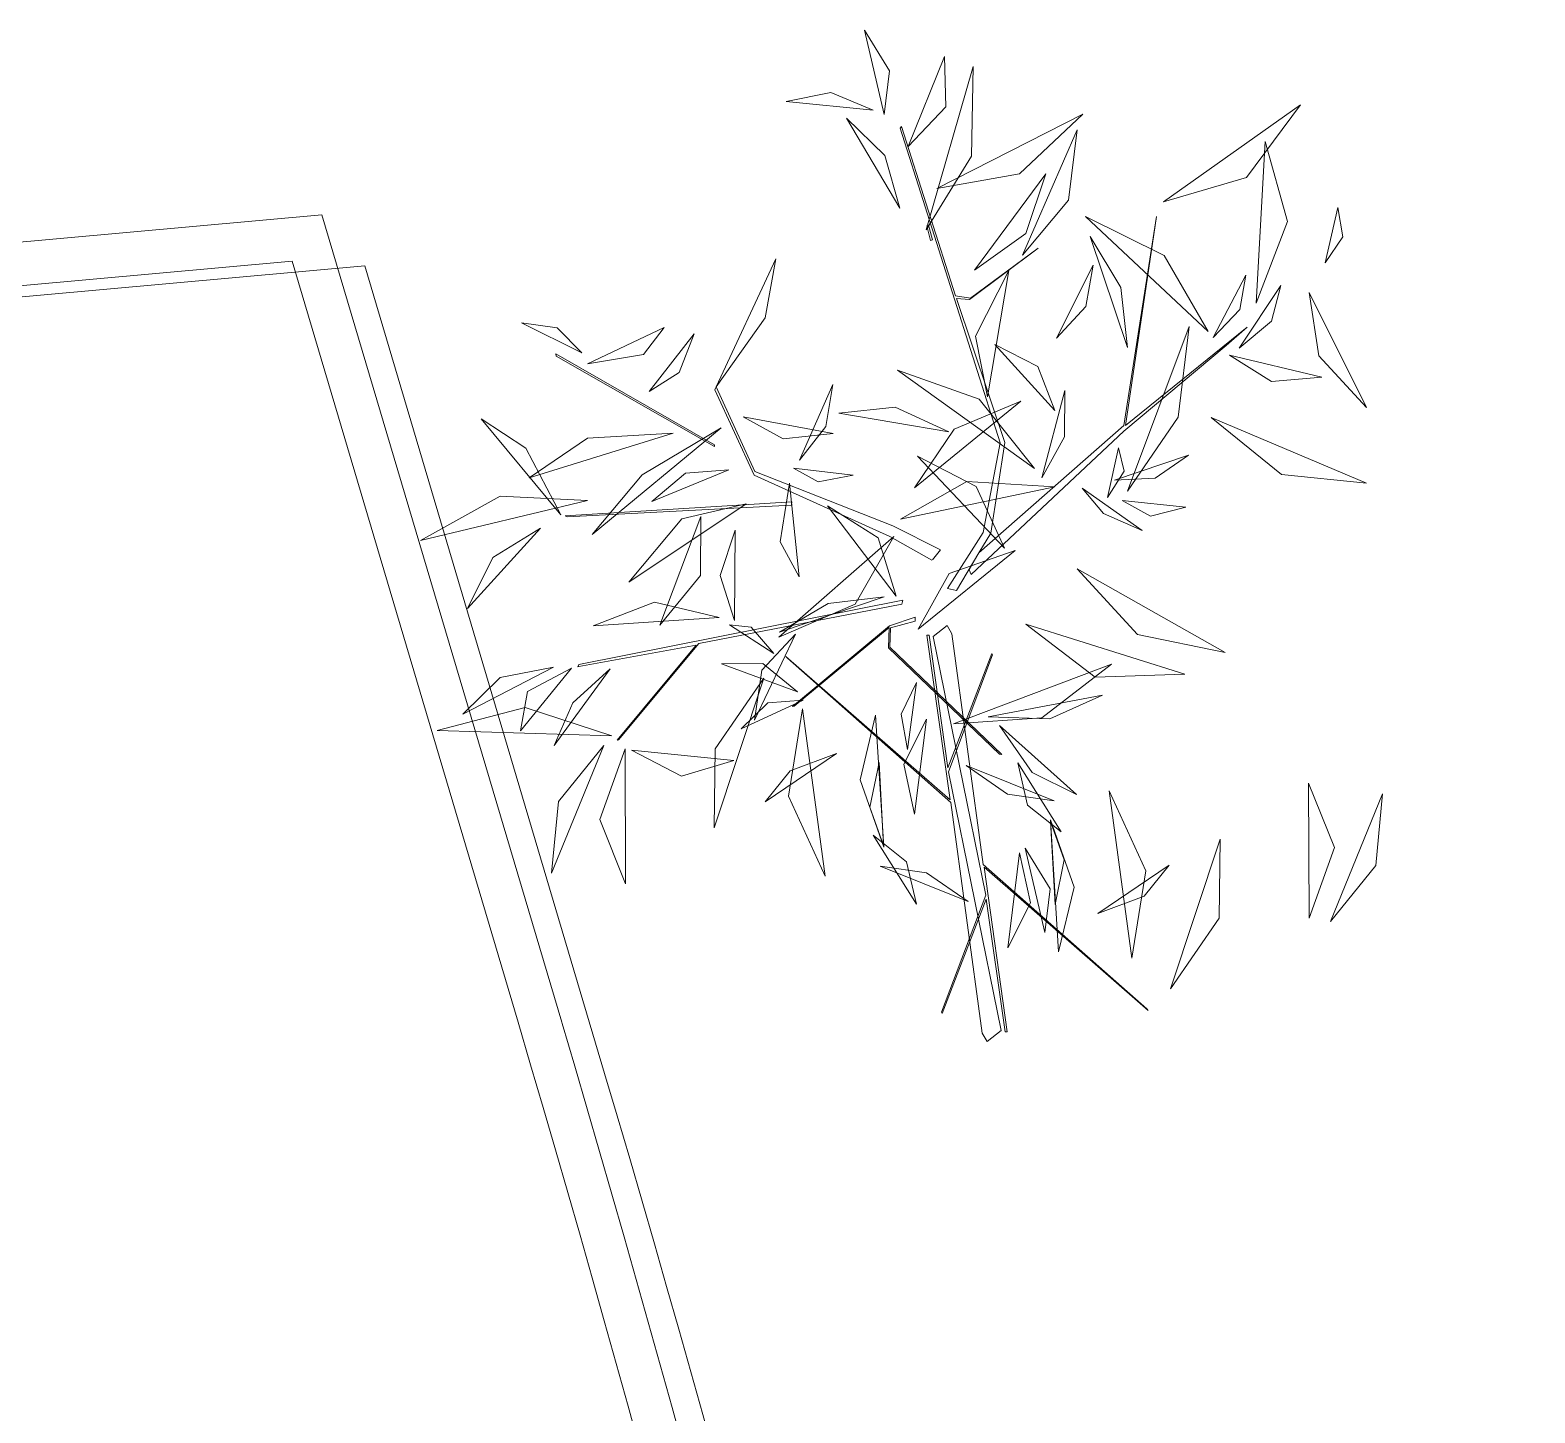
# Model space of a CAD drawing. Header units: centimetres. Extents: x 16433 to 114398, y -50094 to -12305.
# Drawn here: x 50763.1 to 50935.5, y -31085.8 to -30927.4 of the extents above; entities that cross this region are included whole.
import ezdxf

# ---------------------------------------------------------------- set-up
doc = ezdxf.new("R2010")
doc.units = ezdxf.units.CM
doc.header["$LTSCALE"] = 0.5
doc.layers.get('0').update_dxf_attribs({"linetype": 'CONTINUOUS'})
doc.layers.add('3-BAT C-Niveau-3', color=7, linetype='CONTINUOUS')

# ---------------------------------------------------------------- blocks, each defined once
blk = doc.blocks.new('Groupe-2-1')
at = {"color": 253, "linetype": 'Continuous', "lineweight": 5, "true_color": 0xa0a0a4, "flags": 128}
for points in [[(18168.95, -47000.25), (18169.14, -47000.22), (18175.98, -46980.44), (18175.73, -46980.53)], [(18157.9, -46985.16), (18157.97, -46984.92), (18164.37, -47010.14), (18163.98, -47010.19)], [(18146.82, -47012.78), (18134.19, -47034.31), (18152.25, -47028.2), (18152.28, -47028.44), (18137.74, -47033.39), (18151.55, -47035.91), (18151.41, -47036.02), (18137.33, -47033.54), (18109.33, -47044.97), (18107.78, -47043.63), (18108.63, -47042.9), (18133.93, -47034.47), (18146.67, -47012.98)], [(18154.03, -47026.49), (18152.48, -47023.79), (18141.34, -47014.59), (18141.4, -47014.76), (18152.29, -47023.79), (18150.01, -47024.13), (18140.39, -47038.92), (18140.4, -47039.18), (18150.12, -47024.29), (18152.27, -47023.93), (18153.57, -47026.59)], [(18157.93, -47029.5), (18164.98, -47032.36), (18175.46, -47032.34), (18208.72, -47014.38), (18208.95, -47014.51), (18191.03, -47024.18), (18191.09, -47025.91), (18198.17, -47032.48), (18190.91, -47025.85), (18190.77, -47024.35), (18175.6, -47032.86), (18165.08, -47033.22), (18162.63, -47032.29), (18180.02, -47045.9), (18204.26, -47045.11), (18180.06, -47046.09), (18193.74, -47057.69), (18191.21, -47055.73), (18179.39, -47046.02), (18160.02, -47031.87), (18160.48, -47031.58), (18162.63, -47032.29), (18157.91, -47030.58)], [(18114.72, -47061.12), (18127.36, -47039.59), (18109.3, -47045.7), (18109.27, -47045.46), (18123.81, -47040.5), (18110, -47037.99), (18110.14, -47037.88), (18124.22, -47040.36), (18152.22, -47028.93), (18153.77, -47030.26), (18152.92, -47030.99), (18127.62, -47039.43), (18114.88, -47060.91)]]:
    blk.add_lwpolyline(points, close=True, dxfattribs=at)
for points in [[(18141.29, -46989.68), (18146.19, -47002.45), (18133.82, -46995.58), (18133.9, -46995.71), (18146.46, -47002.71), (18155.21, -47024.7), (18155.67, -47024.74), (18141.5, -46989.64), (18141.25, -46989.57), (18141.27, -46989.64)], [(18160.77, -47027.14), (18162.54, -47021.92), (18166.57, -47005.35), (18175.32, -46999.08), (18175.7, -46999.18), (18166.98, -47005.34), (18163.83, -47022.04), (18162.12, -47027.92), (18160.84, -47027.23)]]:
    blk.add_lwpolyline(points, dxfattribs=at)
at = {"color": 253, "linetype": 'Continuous', "lineweight": 5, "true_color": 0xa0a0a4}
for points in [[(18160.16, -46987.13, -223.19), (18158.78, -46977.2, -225.59), (18152.09, -46969.17, -225.79), (18152.09, -46969.17, -225.79), (18160.16, -46987.13, -223.19)], [(18160.16, -46987.13, -223.19), (18158.78, -46977.2, -225.59), (18152.09, -46969.17, -225.79), (18152.09, -46969.17, -225.79), (18160.16, -46987.13, -223.19)], [(18157.96, -46984.41, -214.21), (18164.73, -46979.05, -211.43), (18167.07, -46973.41, -206.15), (18167.07, -46973.41, -206.15), (18157.96, -46984.41, -214.21)], [(18134.18, -46994.86, -186.41), (18135.52, -46984.53, -187.61), (18131.06, -46975.11, -186.97), (18131.06, -46975.11, -186.97), (18134.18, -46994.86, -186.41)], [(18156.06, -46982.4, -215.73), (18151.71, -46977.67, -216.78), (18145.43, -46975.91, -215.22), (18145.43, -46975.91, -215.22), (18156.06, -46982.4, -215.73)], [(18156.06, -46982.4, -215.73), (18151.71, -46977.67, -216.78), (18145.43, -46975.91, -215.22), (18145.43, -46975.91, -215.22), (18156.06, -46982.4, -215.73)], [(18176.65, -46983.34, -211.6), (18178.94, -46980.03, -211.07), (18178.73, -46975.89, -211.1), (18178.73, -46975.89, -211.1), (18176.65, -46983.34, -211.6)], [(18140.67, -46986.85, -174.84), (18138.37, -46981.06, -175.45), (18133.44, -46977.63, -176.76), (18133.44, -46977.63, -176.76), (18140.67, -46986.85, -174.84)], [(18169.55, -46995.33, -221.24), (18167.17, -46985.8, -218.96), (18161.46, -46980.07, -214.31), (18161.46, -46980.07, -214.31), (18169.55, -46995.33, -221.24)], [(18140.95, -46988.9, -174.58), (18137.37, -46984.42, -172.2), (18132.8, -46984.48, -168.43), (18132.8, -46984.48, -168.43), (18140.95, -46988.9, -174.58)], [(18175.56, -46984.2, -202.5), (18177.79, -46990.29, -200.11), (18181.25, -46992.08, -195.35), (18181.25, -46992.08, -195.35), (18175.56, -46984.2, -202.5)], [(18141.68, -46993.25, -186.97), (18137.07, -46989.77, -187.38), (18131.86, -46988.58, -185.5), (18131.86, -46988.58, -185.5), (18141.68, -46993.25, -186.97)], [(18171.2, -47000.63, -210.1), (18164.21, -46992.74, -209.96), (18156.43, -46988.38, -205.95), (18156.43, -46988.38, -205.95), (18171.2, -47000.63, -210.1)], [(18132.94, -46994.18, -186.4), (18125.66, -46990.26, -186.75), (18117.45, -46991.01, -187), (18117.45, -46991.01, -187), (18132.94, -46994.18, -186.4)], [(18149.8, -47004.43, -200.41), (18150.13, -46996.84, -200.32), (18146.19, -46990.41, -200.54), (18146.19, -46990.41, -200.54), (18149.8, -47004.43, -200.41)], [(18173.74, -46991.74, -218.46), (18176.51, -46994.72, -216.39), (18181.2, -46995.57, -215.43), (18181.2, -46995.57, -215.43), (18173.74, -46991.74, -218.46)], [(18163.17, -47005.06, -233.25), (18160.11, -46998.14, -238.65), (18151.85, -46993.53, -241.93), (18151.85, -46993.53, -241.93), (18163.17, -47005.06, -233.25)], [(18166.64, -47002.38, -207.72), (18165.31, -46997.58, -206.62), (18161.43, -46994.36, -205.86), (18161.43, -46994.36, -205.86), (18166.64, -47002.38, -207.72)], [(18133.01, -46996.66, -182.25), (18124.51, -46995.3, -178.08), (18117.83, -46999.58, -173.29), (18117.83, -46999.58, -173.29), (18133.01, -46996.66, -182.25)], [(18132.98, -46997.38, -181.99), (18131.15, -47003.59, -181.12), (18134, -47009.14, -179.03), (18134, -47009.14, -179.03), (18132.98, -46997.38, -181.99)], [(18147.67, -46997.9, -189.87), (18154.12, -47001.42, -186.93), (18160.79, -47000.23, -183.27), (18160.79, -47000.23, -183.27), (18147.67, -46997.9, -189.87)], [(18175.7, -46999.18, -197.23), (18184.52, -47003.23, -194.28), (18191.37, -47003.17, -188.42), (18191.37, -47003.17, -188.42), (18175.7, -46999.18, -197.23)], [(18210.18, -47010.97, -183.47), (18211.28, -47005.82, -183.7), (18209.3, -47000.99, -184.07), (18209.3, -47000.99, -184.07), (18210.18, -47010.97, -183.47)], [(18210.18, -47010.97, -183.47), (18211.28, -47005.82, -183.7), (18209.3, -47000.99, -184.07), (18209.3, -47000.99, -184.07), (18210.18, -47010.97, -183.47)], [(18159.97, -47004.39, -229.03), (18154.53, -47003.64, -227.48), (18149.8, -47006.21, -225.66), (18149.8, -47006.21, -225.66), (18159.97, -47004.39, -229.03)], [(18172.9, -47002.87, -199.77), (18171.27, -47007.84, -197.57), (18172.94, -47013.33, -196.35), (18172.94, -47013.33, -196.35), (18172.9, -47002.87, -199.77)], [(18143.93, -47010.74, -207.25), (18134.94, -47006.78, -205.29), (18126.01, -47008.36, -201.98), (18126.01, -47008.36, -201.98), (18143.93, -47010.74, -207.25)], [(18143.11, -47014.83, -215.21), (18145.56, -47010.32, -213.09), (18144.65, -47005.68, -210.46), (18144.65, -47005.68, -210.46), (18143.11, -47014.83, -215.21)], [(18146.92, -47011.35, -177.75), (18149.4, -47008.23, -175.38), (18149.18, -47005.74, -172.12), (18149.18, -47005.74, -172.12), (18146.92, -47011.35, -177.75)], [(18199.73, -47016.05, -199.98), (18205.33, -47013.25, -200.36), (18208.72, -47008.12, -199.46), (18208.72, -47008.12, -199.46), (18199.73, -47016.05, -199.98)], [(18209.93, -47012.29, -183.73), (18214.96, -47011.96, -181.29), (18219.01, -47008.29, -179.52), (18219.01, -47008.29, -179.52), (18209.93, -47012.29, -183.73)], [(18142.27, -47015.65, -179.83), (18141.25, -47011.73, -178.67), (18137.74, -47009.27, -177.99), (18137.74, -47009.27, -177.99), (18142.27, -47015.65, -179.83)], [(18149.56, -47013.37, -207.06), (18144.77, -47010.35, -208.24), (18139.01, -47010.6, -209.24), (18139.01, -47010.6, -209.24), (18149.56, -47013.37, -207.06)], [(18166.43, -47009.47, -198.87), (18159.61, -47009.69, -195.41), (18156.09, -47012.56, -190.33), (18156.09, -47012.56, -190.33), (18166.43, -47009.47, -198.87)], [(18168.2, -47009.6, -202.35), (18167.18, -47012.67, -200.21), (18168.66, -47016.5, -199.09), (18168.66, -47016.5, -199.09), (18168.2, -47009.6, -202.35)], [(18169.22, -47010.11, -202.12), (18173.56, -47012.36, -201.54), (18178.43, -47012.28, -202.14), (18178.43, -47012.28, -202.14), (18169.22, -47010.11, -202.12)], [(18148.87, -47011.56, -178.9), (18154.2, -47019.45, -176.01), (18162.64, -47022.35, -172.29), (18162.64, -47022.35, -172.29), (18148.87, -47011.56, -178.9)], [(18148.87, -47011.56, -178.9), (18154.2, -47019.45, -176.01), (18162.64, -47022.35, -172.29), (18162.64, -47022.35, -172.29), (18148.87, -47011.56, -178.9)], [(18155.64, -47022.58, -200.44), (18153.71, -47016.42, -199.26), (18149.45, -47011.54, -200.49), (18149.45, -47011.54, -200.49), (18155.64, -47022.58, -200.44)], [(18137, -47020.54, -210.84), (18134.06, -47015.68, -209.98), (18130.02, -47013.53, -207.2), (18130.02, -47013.53, -207.2), (18137, -47020.54, -210.84)], [(18175.6, -47026.31, -185.42), (18177.23, -47019.77, -185.31), (18175.36, -47013.55, -184.01), (18175.36, -47013.55, -184.01), (18175.6, -47026.31, -185.42)], [(18141.28, -47015.76, -179.52), (18131.17, -47016.05, -178.73), (18122.95, -47021.86, -177.91), (18122.95, -47021.86, -177.91), (18141.28, -47015.76, -179.52)], [(18155.97, -47023.89, -200.73), (18162.15, -47020.62, -197.34), (18164.67, -47014.24, -193.77), (18164.67, -47014.24, -193.77), (18155.97, -47023.89, -200.73)], [(18155.97, -47023.89, -200.73), (18162.15, -47020.62, -197.34), (18164.67, -47014.24, -193.77), (18164.67, -47014.24, -193.77), (18155.97, -47023.89, -200.73)], [(18206.82, -47015.66, -194.21), (18212.11, -47019.08, -192.81), (18217.73, -47017.83, -190.06), (18217.73, -47017.83, -190.06), (18206.82, -47015.66, -194.21)], [(18206.82, -47015.66, -194.21), (18212.11, -47019.08, -192.81), (18217.73, -47017.83, -190.06), (18217.73, -47017.83, -190.06), (18206.82, -47015.66, -194.21)], [(18173.31, -47036.77, -204.31), (18179.93, -47029.05, -204.16), (18181.43, -47019.24, -202.67), (18181.43, -47019.24, -202.67), (18173.31, -47036.77, -204.31)], [(18196.72, -47020.2, -203.84), (18196.86, -47020.4, -203.87), (18198.43, -47019.64, -202.04), (18198.29, -47019.45, -202.02), (18196.72, -47020.2, -203.84)], [(18197.84, -47019.46, -206.43), (18207.1, -47023.02, -204.4), (18217.22, -47021.3, -204.36), (18217.22, -47021.3, -204.36), (18197.84, -47019.46, -206.43)], [(18197.84, -47019.46, -206.43), (18207.1, -47023.02, -204.4), (18217.22, -47021.3, -204.36), (18217.22, -47021.3, -204.36), (18197.84, -47019.46, -206.43)], [(18202.71, -47019.78, -194.97), (18206.13, -47028.79, -192.57), (18214.21, -47034.65, -191.31), (18214.21, -47034.65, -191.31), (18202.71, -47019.78, -194.97)], [(18171.67, -47039.45, -176.08), (18170.38, -47029.43, -174.79), (18164.73, -47022.76, -170.69), (18164.73, -47022.76, -170.69), (18171.67, -47039.45, -176.08)], [(18142.13, -47024.13, -247.3), (18134.55, -47023.75, -244.69), (18127.44, -47027.85, -243.35), (18127.44, -47027.85, -243.35), (18142.13, -47024.13, -247.3)], [(18142.13, -47024.13, -247.3), (18134.55, -47023.75, -244.69), (18127.44, -47027.85, -243.35), (18127.44, -47027.85, -243.35), (18142.13, -47024.13, -247.3)], [(18163.67, -47035.08, -217.22), (18170.01, -47030.59, -219.34), (18172.18, -47023.32, -221.55), (18172.18, -47023.32, -221.55), (18163.67, -47035.08, -217.22)], [(18180.57, -47033.77, -205.3), (18176.01, -47026.88, -204.92), (18168.54, -47023.66, -203.9), (18168.54, -47023.66, -203.9), (18180.57, -47033.77, -205.3)], [(18136.9, -47025.54, -223.21), (18131.68, -47025.45, -222.61), (18127.63, -47027.81, -220.88), (18127.63, -47027.81, -220.88), (18136.9, -47025.54, -223.21)], [(18136.9, -47025.54, -223.21), (18131.68, -47025.45, -222.61), (18127.63, -47027.81, -220.88), (18127.63, -47027.81, -220.88), (18136.9, -47025.54, -223.21)], [(18194.33, -47025.76, -207.16), (18199.57, -47030.77, -205.48), (18206.71, -47031.76, -203.83), (18206.71, -47031.76, -203.83), (18194.33, -47025.76, -207.16)], [(18194.33, -47025.76, -207.16), (18199.57, -47030.77, -205.48), (18206.71, -47031.76, -203.83), (18206.71, -47031.76, -203.83), (18194.33, -47025.76, -207.16)], [(18121.75, -47032.75, -161.32), (18126.28, -47030.75, -161.24), (18128.6, -47026.41, -160.95), (18128.6, -47026.41, -160.95), (18121.75, -47032.75, -161.32)], [(18123.14, -47038.51, -228.81), (18125.48, -47033.23, -229.15), (18125.25, -47027.85, -227.32), (18125.25, -47027.85, -227.32), (18123.14, -47038.51, -228.81)], [(18146.68, -47028.02, -197.01), (18142.81, -47026.98, -196.39), (18138.95, -47028.44, -196.61), (18138.95, -47028.44, -196.61), (18146.68, -47028.02, -197.01)], [(18163.67, -47036.33, -210.57), (18159.67, -47029.4, -206.9), (18152.73, -47027.1, -202.54), (18152.73, -47027.1, -202.54), (18163.67, -47036.33, -210.57)], [(18195.03, -47029.66, -188.89), (18186.92, -47027.3, -185.79), (18180.35, -47029.92, -181.22), (18180.35, -47029.92, -181.22), (18195.03, -47029.66, -188.89)], [(18142.76, -47029.94, -186.16), (18137.22, -47028.33, -185.75), (18131.82, -47030.63, -185.13), (18131.82, -47030.63, -185.13), (18142.76, -47029.94, -186.16)], [(18180.24, -47037.81, -184.69), (18184.84, -47034.96, -183.17), (18186.41, -47029.64, -181.63), (18186.41, -47029.64, -181.63), (18180.24, -47037.81, -184.69)], [(18197.05, -47030.86, -201.48), (18204.21, -47034.85, -202.35), (18212.31, -47034.36, -201.76), (18212.31, -47034.36, -201.76), (18197.05, -47030.86, -201.48)], [(18142.83, -47033.08, -225.36), (18145.39, -47042.89, -224.7), (18152.91, -47049.61, -224), (18152.91, -47049.61, -224), (18142.83, -47033.08, -225.36)], [(18138.41, -47035.39, -228.81), (18136.06, -47040.67, -229.15), (18136.3, -47046.05, -227.32), (18136.3, -47046.05, -227.32), (18138.41, -47035.39, -228.81)], [(18188.43, -47036.45, -195.33), (18192.62, -47039.07, -195.1), (18197.42, -47039.03, -194.26), (18197.42, -47039.03, -194.26), (18188.43, -47036.45, -195.33)], [(18143.62, -47038.29, -176.88), (18139.02, -47042.99, -176.9), (18137.49, -47048.43, -174.04), (18137.49, -47048.43, -174.04), (18143.62, -47038.29, -176.88)], [(18144.37, -47036.84, -183.78), (18145.45, -47043.8, -183.14), (18149.21, -47049.23, -184.94), (18149.21, -47049.23, -184.94), (18144.37, -47036.84, -183.78)], [(18172.39, -47037.77, -204.62), (18177.5, -47039.44, -205.07), (18182.71, -47038.49, -204.23), (18182.71, -47038.49, -204.23), (18172.39, -47037.77, -204.62)], [(18188.9, -47044.65, -196.26), (18195.49, -47042.62, -195.05), (18200.57, -47038.08, -196.39), (18200.57, -47038.08, -196.39), (18188.9, -47044.65, -196.26)], [(18192.43, -47053.4, -228.97), (18200.02, -47046.82, -227.8), (18202.73, -47037.11, -227.09), (18202.73, -47037.11, -227.09), (18192.43, -47053.4, -228.97)], [(18155.6, -47039.08, -220.85), (18151.09, -47048.04, -221.31), (18153.34, -47058.05, -222.56), (18153.34, -47058.05, -222.56), (18155.6, -47039.08, -220.85)], [(18139.8, -47041.15, -161.32), (18135.27, -47043.15, -161.24), (18132.95, -47047.49, -160.95), (18132.95, -47047.49, -160.95), (18139.8, -47041.15, -161.32)], [(18118.79, -47043.96, -186.16), (18124.33, -47045.56, -185.75), (18129.73, -47043.27, -185.13), (18129.73, -47043.27, -185.13), (18118.79, -47043.96, -186.16)], [(18172.09, -47042.56, -171.59), (18169.69, -47045.47, -169.03), (18168.63, -47050.21, -167.96), (18168.63, -47050.21, -167.96), (18172.09, -47042.56, -171.59)], [(18121.29, -47047.79, -183.73), (18126.31, -47047.46, -181.29), (18130.36, -47043.79, -179.52), (18130.36, -47043.79, -179.52), (18121.29, -47047.79, -183.73)], [(18162.92, -47043.7, -220.09), (18156.79, -47051.9, -220.53), (18156.65, -47062.13, -219.34), (18156.65, -47062.13, -219.34), (18162.92, -47043.7, -220.09)], [(18119.42, -47049.77, -247.3), (18127, -47050.15, -244.69), (18134.1, -47046.05, -243.35), (18134.1, -47046.05, -243.35), (18119.42, -47049.77, -247.3)], [(18119.42, -47049.77, -247.3), (18127, -47050.15, -244.69), (18134.1, -47046.05, -243.35), (18134.1, -47046.05, -243.35), (18119.42, -47049.77, -247.3)], [(18124.65, -47048.36, -223.21), (18129.87, -47048.45, -222.61), (18133.92, -47046.09, -220.88), (18133.92, -47046.09, -220.88), (18124.65, -47048.36, -223.21)], [(18124.65, -47048.36, -223.21), (18129.87, -47048.45, -222.61), (18133.92, -47046.09, -220.88), (18133.92, -47046.09, -220.88), (18124.65, -47048.36, -223.21)], [(18171.58, -47045.6, -212.09), (18174.89, -47046.91, -209.87), (18177.4, -47045.77, -207.1), (18177.4, -47045.77, -207.1), (18171.58, -47045.6, -212.09)], [(18171.58, -47045.6, -212.09), (18174.89, -47046.91, -209.87), (18177.4, -47045.77, -207.1), (18177.4, -47045.77, -207.1), (18171.58, -47045.6, -212.09)], [(18173.67, -47046.02, -172.05), (18174.77, -47050.53, -171.7), (18178.08, -47053.79, -172.02), (18178.08, -47053.79, -172.02), (18173.67, -47046.02, -172.05)], [(18173.67, -47046.02, -172.05), (18174.77, -47050.53, -171.7), (18178.08, -47053.79, -172.02), (18178.08, -47053.79, -172.02), (18173.67, -47046.02, -172.05)], [(18206.06, -47045.61, -215.07), (18210.58, -47054.42, -213.8), (18219.89, -47058.96, -214.42), (18219.89, -47058.96, -214.42), (18206.06, -47045.61, -215.07)], [(18171.57, -47047.29, -213.12), (18170.38, -47050.82, -210.71), (18172.18, -47054.6, -208.62), (18172.18, -47054.6, -208.62), (18171.57, -47047.29, -213.12)], [(18171.57, -47047.29, -213.12), (18170.38, -47050.82, -210.71), (18172.18, -47054.6, -208.62), (18172.18, -47054.6, -208.62), (18171.57, -47047.29, -213.12)], [(18172.73, -47047.72, -212.64), (18182.15, -47051.84, -211.07), (18192.55, -47051.13, -212.06), (18192.55, -47051.13, -212.06), (18172.73, -47047.72, -212.64)], [(18172.73, -47047.72, -212.64), (18182.15, -47051.84, -211.07), (18192.55, -47051.13, -212.06), (18192.55, -47051.13, -212.06), (18172.73, -47047.72, -212.64)], [(18120.27, -47058.14, -179.52), (18130.38, -47057.85, -178.73), (18138.6, -47052.04, -177.91), (18138.6, -47052.04, -177.91), (18120.27, -47058.14, -179.52)], [(18124.54, -47053.36, -210.84), (18127.49, -47058.22, -209.98), (18131.52, -47060.37, -207.2), (18131.52, -47060.37, -207.2), (18124.54, -47053.36, -210.84)], [(18182.78, -47055.54, -223.66), (18177.89, -47064.67, -222.36), (18178.72, -47074.44, -219.58), (18178.72, -47074.44, -219.58), (18182.78, -47055.54, -223.66)], [(18191.83, -47054.07, -229.3), (18195.55, -47056.49, -228.25), (18199.56, -47056.41, -226.49), (18199.56, -47056.41, -226.49), (18191.83, -47054.07, -229.3)], [(18190.2, -47056.3, -232.48), (18188.12, -47061.6, -232.45), (18189.69, -47067.17, -231.83), (18189.69, -47067.17, -231.83), (18190.2, -47056.3, -232.48)], [(18191.21, -47057.22, -232.75), (18194.94, -47060.3, -233.5), (18199.13, -47060.6, -235.42), (18199.13, -47060.6, -235.42), (18191.21, -47057.22, -232.75)], [(18196.63, -47058.18, -228.35), (18206.47, -47059.99, -229.1), (18215.02, -47055.74, -232.12), (18215.02, -47055.74, -232.12), (18196.63, -47058.18, -228.35)], [(18117.62, -47063.16, -207.25), (18126.61, -47067.12, -205.29), (18135.54, -47065.54, -201.98), (18135.54, -47065.54, -201.98), (18117.62, -47063.16, -207.25)], [(18198.95, -47063.94, -212.86), (18192.02, -47066.38, -209.91), (18187.22, -47072.84, -208.14), (18187.22, -47072.84, -208.14), (18198.95, -47063.94, -212.86)], [(18198.95, -47063.94, -212.86), (18192.02, -47066.38, -209.91), (18187.22, -47072.84, -208.14), (18187.22, -47072.84, -208.14), (18198.95, -47063.94, -212.86)], [(18202.64, -47065.08, -211.21), (18205.93, -47066.54, -209.03), (18209.14, -47065.32, -206.71), (18209.14, -47065.32, -206.71), (18202.64, -47065.08, -211.21)], [(18202.64, -47065.08, -211.21), (18205.93, -47066.54, -209.03), (18209.14, -47065.32, -206.71), (18209.14, -47065.32, -206.71), (18202.64, -47065.08, -211.21)], [(18128.54, -47077.24, -182.25), (18137.04, -47078.6, -178.08), (18143.72, -47074.32, -173.29), (18143.72, -47074.32, -173.29), (18128.54, -47077.24, -182.25)], [(18128.61, -47079.72, -186.4), (18135.89, -47083.64, -186.75), (18144.1, -47082.88, -187), (18144.1, -47082.88, -187), (18128.61, -47079.72, -186.4)]]:
    blk.add_polyline3d(points, dxfattribs=at)
blk = doc.blocks.new('Groupe-3-1')
at = {"color": 7}
blk.add_blockref('Groupe-2-1', (0, 0), dxfattribs=at)
blk = doc.blocks.new('Groupe-14-1')
at = {"color": 251, "linetype": 'Continuous', "lineweight": 5, "true_color": 0x555555, "flags": 128}
blk.add_lwpolyline([(17776.06, -46909.95), (17072.91, -47043.13), (17120.61, -47294.46), (17485.31, -47218.07, 0.067436), (18096.05, -47001.25), (18181.82, -46957.06), (18157.31, -46870.97), (18104.46, -46746.18, -0.010276), (18060.06, -46619.85), (18056.16, -46608.33, -0.020142), (17943.69, -46225.97), (17942.49, -46221.51, -0.027808), (17929.85, -46160.96), (17924.76, -46127.34), (17638.12, -46181.62), (17650.08, -46244.67), (17846.58, -46207.46), (17946.13, -46733.11), (17749.62, -46770.33)], format="xyb", close=True, dxfattribs=at)

msp = doc.modelspace()

# ---------------------------------------------------------------- linework, layer by layer
at = {"layer": '3-BAT C-Niveau-3', "color": 7, "linetype": 'Continuous', "lineweight": 13, "flags": 128}
for points in [[(49933.44, -31344.348), (49933.553, -31051.76), (49933.523, -31051.759), (49933.523, -31046.759), (49936.053, -31046.852), (49938.553, -31046.852), (49938.553, -31046.945), (49967.503, -31048.014, 0.0278077), (50029.344, -31046.86), (50033.956, -31046.517), (50033.956, -31046.517, 0.0201417), (50430.557, -31007.158), (50442.611, -31005.469, 0.010276), (50574.994, -30985.347), (50707.437, -30956.645), (50796.582, -30948.583), (50824.046, -31041.074), (50824.096, -31041.243, -0.0671415), (50923.818, -31681.306)], [(50918.775, -31681.483, 0.0671774), (50819.046, -31041.074), (50793.159, -30953.892), (50707.437, -30961.645), (50574.994, -30990.347, -0.010276), (50442.611, -31010.469), (50430.557, -31012.158, -0.0201417), (50033.956, -31051.517), (50029.344, -31051.86, -0.0278077), (49967.503, -31053.014), (49938.553, -31051.945), (49938.44, -31344.348)]]:
    msp.add_lwpolyline(points, format="xyb", dxfattribs=at)

# ---------------------------------------------------------------- block references
at = {"layer": '3-BAT C-Niveau-3', "color": 7, "rotation": 79.27640525611221}
for name in ['Groupe-14-1', 'Groupe-3-1']:
    msp.add_blockref(name, (1281.373, -40081.382), dxfattribs=at)

doc.saveas('drawing.dxf')
